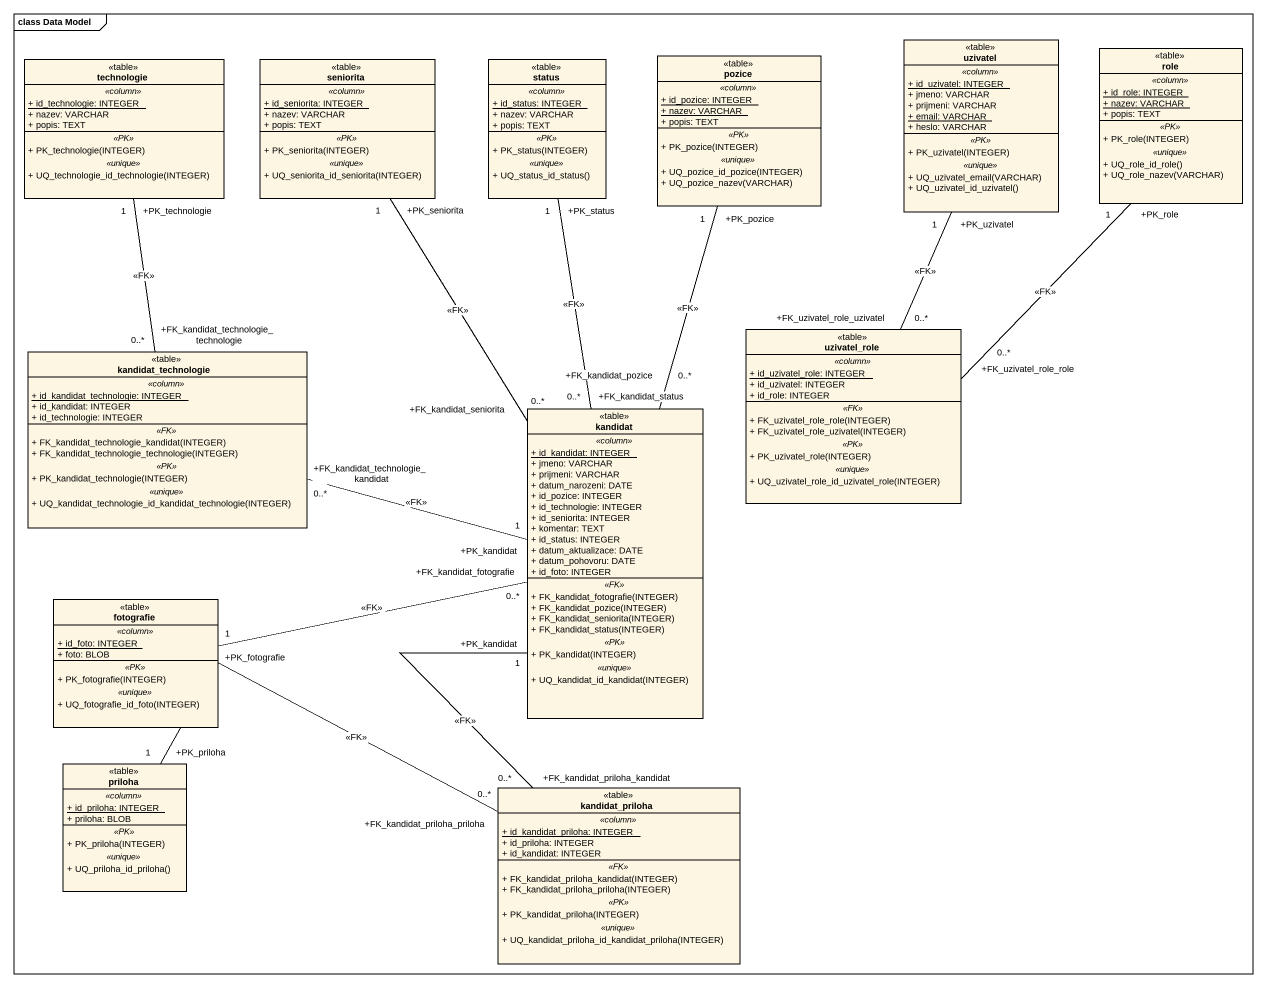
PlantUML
@startuml
mainframe class Data Model
hide circle
hide empty members
skinparam classAttributeIconSize 0
class technologie <<table>> {
  .. <<column>> ..
  {static} + id_technologie: INTEGER
  + nazev: VARCHAR
  + popis: TEXT
  .. <<PK>> ..
  + PK_technologie(INTEGER)
  .. <<unique>> ..
  + UQ_technologie_id_technologie(INTEGER)
}
class seniorita <<table>> {
  .. <<column>> ..
  {static} + id_seniorita: INTEGER
  + nazev: VARCHAR
  + popis: TEXT
  .. <<PK>> ..
  + PK_seniorita(INTEGER)
  .. <<unique>> ..
  + UQ_seniorita_id_seniorita(INTEGER)
}
class status <<table>> {
  .. <<column>> ..
  {static} + id_status: INTEGER
  + nazev: VARCHAR
  + popis: TEXT
  .. <<PK>> ..
  + PK_status(INTEGER)
  .. <<unique>> ..
  + UQ_status_id_status()
}
class pozice <<table>> {
  .. <<column>> ..
  {static} + id_pozice: INTEGER
  {static} + nazev: VARCHAR
  + popis: TEXT
  .. <<PK>> ..
  + PK_pozice(INTEGER)
  .. <<unique>> ..
  + UQ_pozice_id_pozice(INTEGER)
  + UQ_pozice_nazev(VARCHAR)
}
class uzivatel <<table>> {
  .. <<column>> ..
  {static} + id_uzivatel: INTEGER
  + jmeno: VARCHAR
  + prijmeni: VARCHAR
  {static} + email: VARCHAR
  + heslo: VARCHAR
  .. <<PK>> ..
  + PK_uzivatel(INTEGER)
  .. <<unique>> ..
  + UQ_uzivatel_email(VARCHAR)
  + UQ_uzivatel_id_uzivatel()
}
class role <<table>> {
  .. <<column>> ..
  {static} + id_role: INTEGER
  {static} + nazev: VARCHAR
  + popis: TEXT
  .. <<PK>> ..
  + PK_role(INTEGER)
  .. <<unique>> ..
  + UQ_role_id_role()
  + UQ_role_nazev(VARCHAR)
}
class uzivatel_role <<table>> {
  .. <<column>> ..
  {static} + id_uzivatel_role: INTEGER
  + id_uzivatel: INTEGER
  + id_role: INTEGER
  .. <<FK>> ..
  + FK_uzivatel_role_role(INTEGER)
  + FK_uzivatel_role_uzivatel(INTEGER)
  .. <<PK>> ..
  + PK_uzivatel_role(INTEGER)
  .. <<unique>> ..
  + UQ_uzivatel_role_id_uzivatel_role(INTEGER)
}
class kandidat_technologie <<table>> {
  .. <<column>> ..
  {static} + id_kandidat_technologie: INTEGER
  + id_kandidat: INTEGER
  + id_technologie: INTEGER
  .. <<FK>> ..
  + FK_kandidat_technologie_kandidat(INTEGER)
  + FK_kandidat_technologie_technologie(INTEGER)
  .. <<PK>> ..
  + PK_kandidat_technologie(INTEGER)
  .. <<unique>> ..
  + UQ_kandidat_technologie_id_kandidat_technologie(INTEGER)
}
class kandidat <<table>> {
  .. <<column>> ..
  {static} + id_kandidat: INTEGER
  + jmeno: VARCHAR
  + prijmeni: VARCHAR
  + datum_narozeni: DATE
  + id_pozice: INTEGER
  + id_technologie: INTEGER
  + id_seniorita: INTEGER
  + komentar: TEXT
  + id_status: INTEGER
  + datum_aktualizace: DATE
  + datum_pohovoru: DATE
  + id_foto: INTEGER
  .. <<FK>> ..
  + FK_kandidat_fotografie(INTEGER)
  + FK_kandidat_pozice(INTEGER)
  + FK_kandidat_seniorita(INTEGER)
  + FK_kandidat_status(INTEGER)
  .. <<PK>> ..
  + PK_kandidat(INTEGER)
  .. <<unique>> ..
  + UQ_kandidat_id_kandidat(INTEGER)
}
class fotografie <<table>> {
  .. <<column>> ..
  {static} + id_foto: INTEGER
  + foto: BLOB
  .. <<PK>> ..
  + PK_fotografie(INTEGER)
  .. <<unique>> ..
  + UQ_fotografie_id_foto(INTEGER)
}
class priloha <<table>> {
  .. <<column>> ..
  {static} + id_priloha: INTEGER
  + priloha: BLOB
  .. <<PK>> ..
  + PK_priloha(INTEGER)
  .. <<unique>> ..
  + UQ_priloha_id_priloha()
}
class kandidat_priloha <<table>> {
  .. <<column>> ..
  {static} + id_kandidat_priloha: INTEGER
  + id_priloha: INTEGER
  + id_kandidat: INTEGER
  .. <<FK>> ..
  + FK_kandidat_priloha_kandidat(INTEGER)
  + FK_kandidat_priloha_priloha(INTEGER)
  .. <<PK>> ..
  + PK_kandidat_priloha(INTEGER)
  .. <<unique>> ..
  + UQ_kandidat_priloha_id_kandidat_priloha(INTEGER)
}
uzivatel_role "+FK_uzivatel_role_uzivatel\n0..*" -up- "+PK_uzivatel\n1" uzivatel : <<FK>>
uzivatel_role "+FK_uzivatel_role_role\n0..*" -up- "+PK_role\n1" role : <<FK>>
kandidat_technologie "+FK_kandidat_technologie_technologie\n0..*" -up- "+PK_technologie\n1" technologie : <<FK>>
kandidat_technologie "+FK_kandidat_technologie_kandidat\n0..*" -right- "+PK_kandidat\n1" kandidat : <<FK>>
kandidat "+FK_kandidat_seniorita\n0..*" -up- "+PK_seniorita\n1" seniorita : <<FK>>
kandidat "+FK_kandidat_status\n0..*" -up- "+PK_status\n1" status : <<FK>>
kandidat "+FK_kandidat_pozice\n0..*" -up- "+PK_pozice\n1" pozice : <<FK>>
kandidat "+FK_kandidat_fotografie\n0..*" -left- "+PK_fotografie\n1" fotografie : <<FK>>
kandidat_priloha "+FK_kandidat_priloha_kandidat\n0..*" -up- "+PK_kandidat\n1" kandidat : <<FK>>
kandidat_priloha "+FK_kandidat_priloha_priloha\n0..*" -left- "+PK_priloha\n1" priloha : <<FK>>
@enduml
